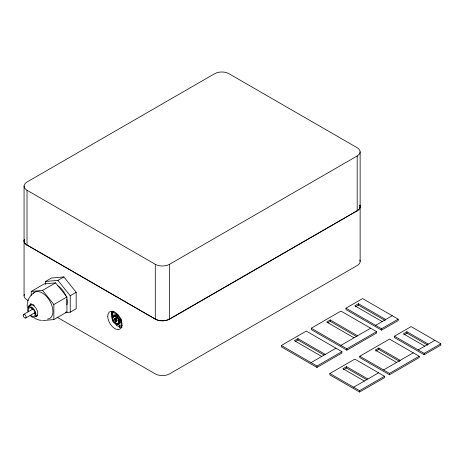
<?xml version="1.0" encoding="UTF-8"?>
<svg xmlns="http://www.w3.org/2000/svg" width="464" height="464" viewBox="0 0 464 464"><rect width="100%" height="100%" fill="white"/><g stroke="black" fill="none" stroke-linecap="round" stroke-linejoin="round"><path stroke-width="0.7" d="M28.275 307.951C30.282 297.76 42.984 314.076 35.316 316.709M112.514 317.672C113.471 311.802 120.431 318.118 119.642 321.784C118.685 327.654 111.731 321.337 112.514 317.672C112.166 320.67 117.589 326.749 118.749 321.616C119.41 318.553 113.61 313.299 112.816 318.182M114.596 319.215C117.92 315.758 117.131 325.879 114.596 319.215L116.377 319.557L116.928 320.206M115.014 316.146L115.159 315.218M116.087 321.401L116.087 318.751M116.969 320.583L115.78 318.53L115.78 316.471L116.081 315.613L116.969 315.097L116.969 314.412M115.472 321.047L116.377 319.557L115.472 318.397M117.264 317.788L117.862 317.19M115.188 320.746L116.377 319.557L115.188 318.368M34.667 292.221C29.499 295.44 26.28 301.641 27.364 307.725M45.547 284.333L45.547 281.468L51.487 278.04L63.829 276.938L76.171 292.297L76.171 308.751L70.238 312.179L65.436 312.608M31.233 295.539L31.233 291.427L44.295 283.881L55.61 282.872L66.926 296.948L66.926 312.034L53.859 319.574L42.543 320.583M45.547 281.468L57.896 280.366L63.829 276.938M31.233 291.427L42.543 290.412L55.61 282.872M28.901 305.602L30.763 304.529M28.432 306.64L32.155 304.488M23.629 314.406L32.538 309.268M25.7 317.997L35.2 312.51M53.859 319.574L53.859 304.488L66.926 296.948M70.238 312.179L70.238 295.725L76.171 292.297M35.937 316.349L37.172 315.636M36.285 316.407L37.526 315.694M27.011 190.252L155.283 264.306A10.08 5.817 0 0 0 169.534 264.306L357.187 155.968A10.08 5.817 0 0 0 357.187 147.738L228.92 73.683A10.08 5.817 0 0 0 214.67 73.683L27.011 182.021A10.08 5.817 0 0 0 27.011 190.252L27.011 245.108L155.283 319.162A10.08 5.817 0 0 0 169.534 319.162L357.187 210.824A10.08 5.817 0 0 0 359.797 205.204M122.316 325.728L121.127 326.412L112.816 321.616L112.816 312.011L113.999 311.327M115.78 316.471L116.081 315.613M115.78 318.53L116.377 318.182M114.944 320.386L116.621 319.412M117.879 318.687L118.598 318.275M116.081 323.159L116.081 323.843L115.78 323.327L116.081 323.159A2.941 1.699 60 0 1 116.673 325.212M281.335 345.483L306.281 331.087L341.91 351.654L341.91 353.029L316.97 367.424L281.335 346.857L281.335 345.483L316.97 366.055L341.91 351.654M311.257 328.21L340.947 311.071L376.577 331.638L376.577 333.013L346.886 350.152L311.257 329.585L311.257 328.21L346.886 348.783L376.577 331.638M345.929 308.195L362.558 298.59L398.187 319.162L398.187 320.537L381.559 330.136L345.929 309.563L345.929 308.195L381.559 328.761L398.187 319.162M325.281 354.397L297.963 338.627L294.402 340.686L321.72 356.456M357.576 335.756L330.258 319.986L326.697 322.039L354.009 337.809M385.717 319.505L358.399 303.734L354.838 305.793L382.156 321.564M295.591 341.371L297.963 339.996L324.04 355.053M327.88 322.724L330.258 321.355L356.955 336.765M355.43 306.82L358.399 305.109L385.097 320.52M311.031 362.628L335.971 348.226M340.947 345.355L370.637 328.21M375.62 325.334L392.248 315.735M329.887 373.508L354.832 359.107L384.523 376.252L384.523 377.621L359.583 392.022L329.887 374.883L329.887 373.508L359.583 390.653L384.523 376.252M359.803 356.236L389.499 339.091L419.189 356.236L419.189 357.605L389.499 374.75L359.803 357.605L359.803 356.236L389.499 373.381L419.189 356.236M394.481 336.214L411.11 326.615L440.8 343.76L440.8 345.129L424.171 354.734L394.481 337.589L394.481 336.214L424.171 353.359L440.8 343.76M367.894 378.995L346.515 366.653L342.954 368.706L364.333 381.054M400.188 360.348L378.81 348.006L375.248 350.065L396.621 362.407M428.33 344.102L406.951 331.76L403.39 333.819L424.769 346.161M343.546 369.738L346.515 368.022L366.67 379.662M375.84 351.091L378.81 349.38L399.574 361.369M403.982 334.846L406.951 333.129L427.721 345.123M353.643 387.225L378.583 372.824M383.56 369.953L413.25 352.808M418.232 349.931L434.861 340.332M114.753 319.992L116.377 319.557L116.928 320.914M118.355 319.667L119.167 319.452M65.511 312.156L66.926 312.034M114.637 319.592L116.377 319.557L116.812 321.181M118.651 320.67L119.521 320.647M30.293 303.769L31.39 303.879M41.511 320.328L39.278 320.108L34.667 318.408M118.749 321.616L119.642 321.784M114.637 318.884L116.377 319.557L116.621 321.355M118.651 322.445L119.521 322.782M112.816 312.011L118.749 315.445M111.18 312.637L112.41 313.345M111.18 313.734L112.41 314.447M114.753 318.617L116.812 319.806M118.355 323.101L119.167 323.565M28.263 300.562L27.011 299.837A10.08 5.817 0 0 1 24.406 294.217M57.049 317.179L155.283 373.891A10.08 5.817 0 0 0 169.534 373.891L357.187 265.553A10.08 5.817 0 0 0 359.797 259.933M32.967 304.488L34.353 305.498M114.944 318.443L116.377 319.557L115.78 321.268L115.78 323.327M117.879 323.536L118.598 324.092M117.264 323.727L117.862 324.319M112.636 318.803L112.914 319.133M57.896 280.366L70.238 295.725M42.543 290.412L53.859 304.488M116.551 323.657L117.003 324.232M112.636 316.674L112.914 317.359M115.014 322.77L115.159 323.17M112.996 315.891L113.21 316.703M113.558 315.363L113.686 316.262M424.171 353.359L424.171 354.734M406.951 331.76L406.951 333.129M389.499 373.381L389.499 374.75M381.559 328.761L381.559 330.136M378.81 348.006L378.81 349.38M360.139 151.85L360.139 261.435M359.583 390.653L359.583 392.022M358.399 303.734L358.399 305.109M357.187 155.968L357.187 210.824M346.886 348.783L346.886 350.152M346.515 366.653L346.515 368.022M330.258 319.986L330.258 321.355M316.97 366.055L316.97 367.424M297.963 338.627L297.963 339.996M169.534 264.306L169.534 319.162M155.283 264.306L155.283 319.162M121.127 318.872L121.127 326.412M119.347 324.701L119.347 327.445M116.377 319.052L116.377 321.43M114.301 315.137L114.301 316.071M112.218 311.141L112.218 319.69M24.064 186.139L24.064 295.725M28.026 311.941A5.881 3.393 60 0 1 31.187 306.988A5.881 3.393 60 0 1 35.902 315.16A5.881 3.393 60 0 1 30.032 315.421M28.478 311.199A4.849 2.801 60 0 1 31.494 307.968A4.849 2.801 60 0 1 35.206 314.406A4.849 2.801 60 0 1 30.902 315.398M35.351 313.989A4.849 2.801 60 0 1 34.464 313.345M32.039 309.14A4.849 2.801 60 0 1 31.923 308.05M33.333 293.329A15.115 8.729 60 0 1 50.025 301.38A15.115 8.729 60 0 1 47.572 319.087M57.652 285.714A13.439 7.76 60 0 1 65.882 295.951M66.828 299.147A13.439 7.76 60 0 1 66.828 304.825M113.883 315.375A5.04 2.912 60 0 1 119.492 317.759A5.04 2.912 60 0 1 118.749 323.802M27.011 245.108A10.08 5.817 0 0 1 24.406 239.488M122.026 327.532A10.08 5.817 60 0 1 113.767 321.825M112.81 320.096A10.08 5.817 60 0 1 112.01 311.141M359.797 205.076A10.08 5.817 0 0 1 357.187 210.697L169.534 319.035A10.08 5.817 0 0 1 155.283 319.035L27.011 244.98A10.08 5.817 0 0 1 24.406 239.36M117.003 316.286L116.551 317.034L117.003 316.286M23.2 315.358A2.071 1.195 60 0 0 25.398 318.089A2.071 1.195 60 0 0 25.398 315.16A2.071 1.195 60 0 0 23.2 315.358M107.776 316.291A10.08 5.817 60 0 0 118.465 329.591A10.08 5.817 60 0 0 118.465 315.34A10.08 5.817 60 0 0 107.776 316.291"/></g></svg>
